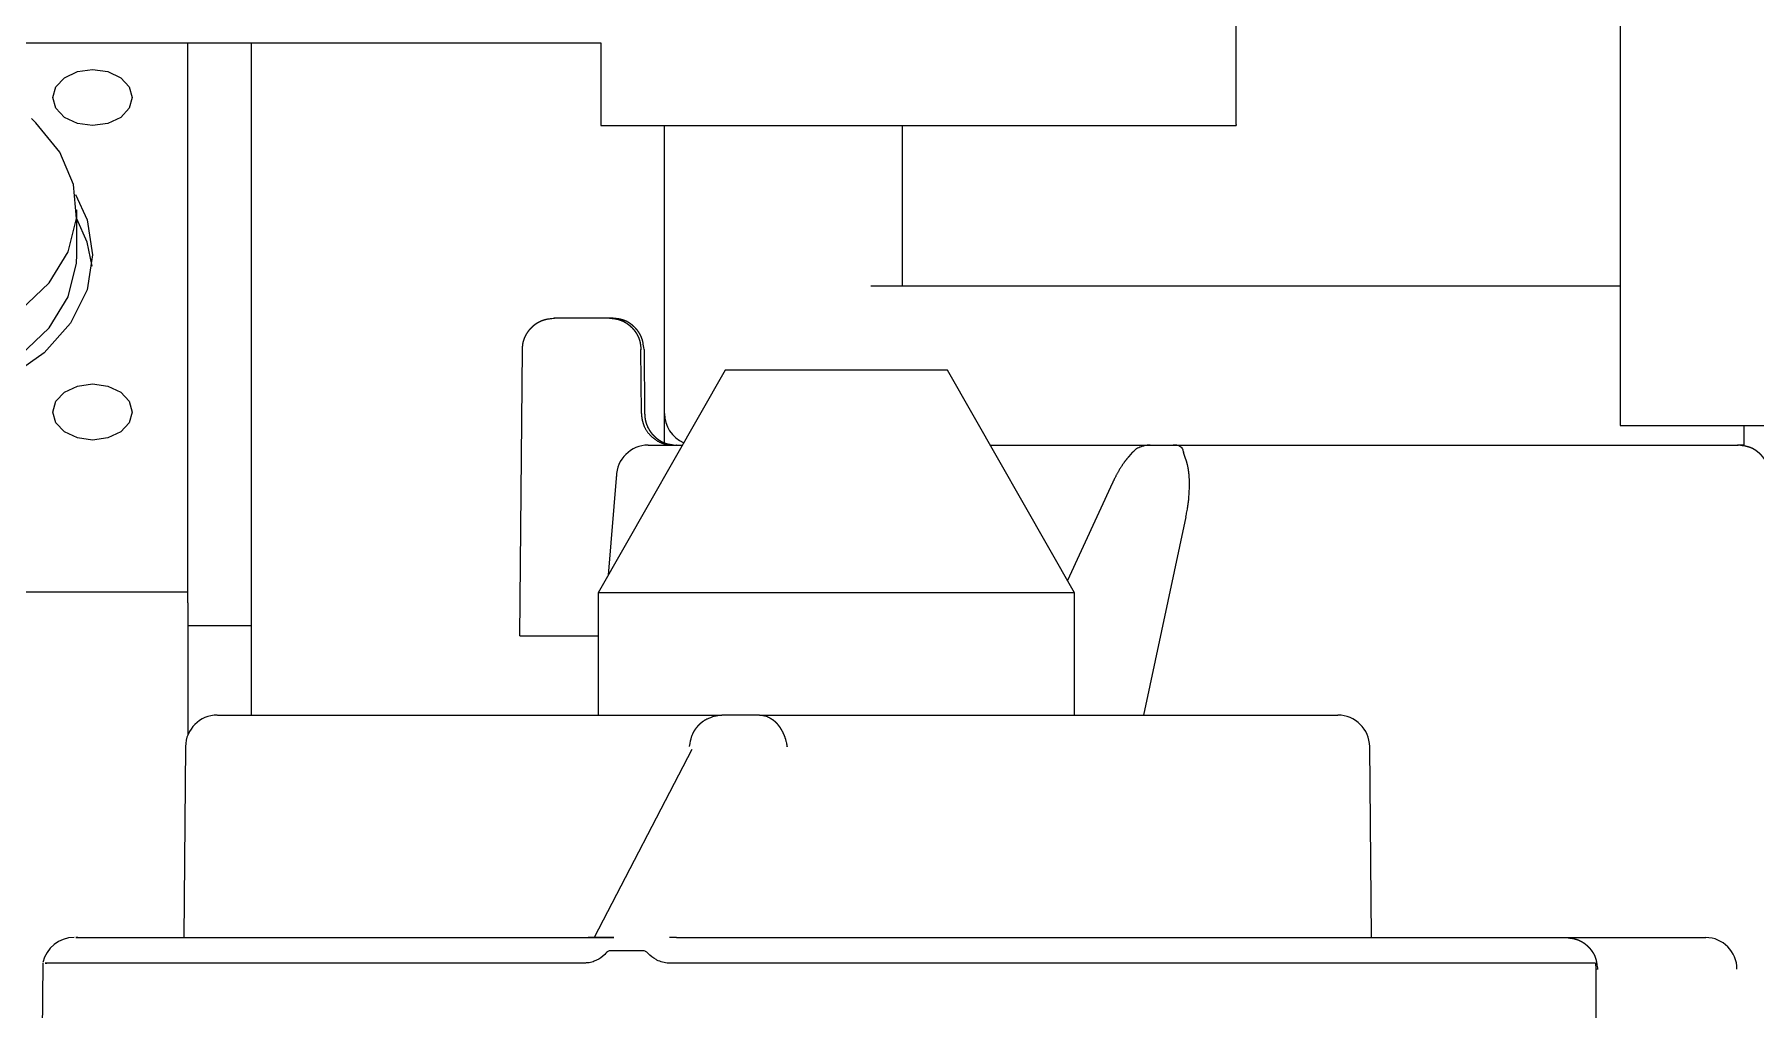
# Model space of a CAD drawing. Header units: millimetres. Extents: x -5 to 111, y -3 to 86.
# Drawn here: x 20.5028 to 20.557, y 19.0237 to 19.0544 of the extents above; entities that cross this region are included whole.
import ezdxf

# ---------------------------------------------------------------- set-up
doc = ezdxf.new("R2010")
doc.units = ezdxf.units.MM
doc.layers.add('A1I6----E-', color=3, linetype='Continuous', lineweight=25)

# ---------------------------------------------------------------- blocks, each defined once
blk = doc.blocks.new('Gruppe-454')
at = {"layer": 'A1I6----E-', "linetype": 'Continuous', "lineweight": 9}
for p, q in [((-30.25983939012356, -23.49200599783972), (-30.25983939012356, -23.48803866679432)), ((-30.24774458999194, -23.48861162756706), (-30.24774458999194, -23.50148130001132)), ((-30.31983939012356, -23.48943525416622), (-30.27983939012356, -23.48943525416622)), ((-30.29283939012356, -23.50671778071548), (-30.29283939012356, -23.48943525416622)), ((-30.29083939012356, -23.50777844088726), (-30.29083939012356, -23.48943525416622)), ((-30.27983939012356, -23.48943525416622), (-30.27983939012356, -23.49200599783972)), ((-30.27983939012356, -23.49200599783972), (-30.27983939012356, -23.49203670952106)), ((-30.27983939012356, -23.49203670952106), (-30.25983939012356, -23.49203670952106)), ((-30.27783939012356, -23.50110285796175), (-30.27783939012356, -23.49203670952106)), ((-30.27033939012356, -23.49710285796175), (-30.27033939012356, -23.49203670952106)), ((-30.25983939012356, -23.49200599783972), (-30.25983939012356, -23.49203670952106)), ((-30.29633939012356, -23.49611117899768), (-30.29633939012356, -23.49469696543586)), ((-30.25683939012356, -23.49710285796176), (-30.27133939012356, -23.49710285796176)), ((-30.24774458999194, -23.49710285796176), (-30.25683939012356, -23.49710285796176)), ((-30.27956871090497, -23.49810285796175), (-30.28130848498164, -23.49810285796645)), ((-30.27947851839529, -23.49810285796175), (-30.27956871090497, -23.49810285796175)), ((-30.28238812764161, -23.50810285796176), (-30.28230951100081, -23.49909414533531)), ((-30.27855849544291, -23.50111158449726), (-30.27857597427543, -23.49909413142626)), ((-30.27847857177676, -23.49909413142626), (-30.27846086872695, -23.50111156918859)), ((-30.27592478260321, -23.49974755527246), (-30.279924782598, -23.50674755527306)), ((-30.27505805435789, -23.49974755527276), (-30.27592478260321, -23.49974755527246)), ((-30.26892478259836, -23.49974755527246), (-30.27505805435789, -23.49974755527276)), ((-30.26492478260358, -23.50674755527306), (-30.26892478259836, -23.49974755527246)), ((-30.27783939012356, -23.50201601886921), (-30.27783939012356, -23.50110285796175)), ((-30.24774458999194, -23.50148130001132), (-30.2317445899924, -23.50148130001132)), ((-30.24383939012356, -23.50210285796176), (-30.24383939012356, -23.50148130001132)), ((-30.27835168571664, -23.50210285796176), (-30.27727066985237, -23.50210285796176)), ((-30.2675788953492, -23.50210285796176), (-30.26254313446161, -23.50210285796176)), ((-30.26310554408553, -23.50233602663767), (-30.26321315861577, -23.50246015801329)), ((-30.26254313385351, -23.50210285796176), (-30.26182281716862, -23.50210285796175)), ((-30.26182281716862, -23.50210285796175), (-30.26177131311507, -23.50210285796175)), ((-30.26177131311507, -23.50210285796175), (-30.24403305899938, -23.50210285796176)), ((-30.26145453791299, -23.50246015801329), (-30.26149649847617, -23.50233602781096)), ((-30.24383939012356, -23.50210285796176), (-30.24403305899938, -23.50210285796176)), ((-30.27934830458762, -23.50302069455124), (-30.27961016378433, -23.50619697234837)), ((-30.26372705316921, -23.50328457786335), (-30.2651426177584, -23.50636634375158)), ((-30.26142061295927, -23.50436472104202), (-30.26275050574692, -23.51060285796175)), ((-30.31283939012356, -23.50671778071548), (-30.29283939012356, -23.50671778071548)), ((-30.29283939012356, -23.50707133410607), (-30.29283939012356, -23.50671778071548)), ((-30.27992478260078, -23.50674755527306), (-30.27992478260078, -23.51060285796176)), ((-30.26492478260078, -23.50674755527306), (-30.27992478260078, -23.50674755527306)), ((-30.26492478260078, -23.51060285796176), (-30.26492478260078, -23.50674755527306)), ((-30.29283939012356, -23.50707133410607), (-30.29283939012356, -23.50777844088726)), ((-30.29283939012356, -23.50777844088726), (-30.29283939012356, -23.51122096100861)), ((-30.29283939012356, -23.50777844088726), (-30.29083939012356, -23.50777844088726)), ((-30.29083939012356, -23.51060285796176), (-30.29083939012356, -23.50777844088726)), ((-30.28238812764179, -23.50810285796177), (-30.28176467754827, -23.50810285796177)), ((-30.28176467754823, -23.50810285796176), (-30.27992478260078, -23.50810285796176)), ((-30.29190763031683, -23.51060285796176), (-30.2819410129823, -23.51060285796176)), ((-30.2819410129823, -23.51060285796176), (-30.27927563074228, -23.51060285796176)), ((-30.27927563074228, -23.51060285796176), (-30.27711204815418, -23.51060285796176)), ((-30.27711204815418, -23.51060285796176), (-30.27603010675878, -23.51060285796176)), ((-30.27484478358061, -23.51060285818399), (-30.2760301067885, -23.51060285818436)), ((-30.27484478355095, -23.51060285796176), (-30.27314942075768, -23.51060285796176)), ((-30.27314942075768, -23.51060285796176), (-30.27054931199996, -23.51060285796176)), ((-30.27054931199996, -23.51060285796176), (-30.26827528942288, -23.51060285796176)), ((-30.26827528942288, -23.51060285796176), (-30.25663440501684, -23.51060285796176)), ((-30.29291514713582, -23.51159413142483), (-30.29296760088398, -23.51760473562654)), ((-30.27697329774736, -23.51168239794852), (-30.2800510111411, -23.51760378175786)), ((-30.25558019303176, -23.51760473562654), (-30.25563264677965, -23.51159413145501)), ((-30.27745938545615, -23.51760285796176), (-30.27767871126689, -23.51760285069959)), ((-30.27745938545615, -23.51760285796175), (-30.24944481818925, -23.51760285796175)), ((-30.24944481818925, -23.51760285796175), (-30.2450534800913, -23.51760285796175)), ((-30.27851622911181, -23.51802127593547), (-30.27952649195493, -23.51802127594523)), ((-30.29740562025491, -23.51840707061317), (-30.29742479956801, -23.52060480221351)), ((-30.24852716433991, -23.5184080752695), (-30.27766480759259, -23.51840807526949)), ((-30.24852716433992, -23.5184080752695), (-30.24850884130566, -23.51860285796176)), ((-30.24850884130566, -23.51860285796176), (-30.24850884130566, -23.52060285796176))]:
    blk.add_line(p, q, dxfattribs=at)
for points in [[(-30.29458939012356, -23.49116143152938), (-30.29468454070792, -23.49149967909197), (-30.29495550664708, -23.49178643152938), (-30.29536103583311, -23.49197803338242), (-30.29583939012356, -23.49204531500586), (-30.29631774441402, -23.49197803338242), (-30.29672327360005, -23.49178643152938), (-30.2969942395392, -23.49149967909197), (-30.29708939012356, -23.49116143152938), (-30.2969942395392, -23.49082318396678), (-30.29672327360005, -23.49053643152938), (-30.29631774441402, -23.49034482967633), (-30.29583939012356, -23.49027754805289), (-30.29536103583311, -23.49034482967633), (-30.29495550664708, -23.49053643152938), (-30.29468454070792, -23.49082318396678), (-30.29458939012356, -23.49116143152938)], [(-30.30791345100088, -23.49182434414201), (-30.30805319087538, -23.49195230865379), (-30.30880779481704, -23.49287650596127), (-30.30924064051681, -23.49389884471023), (-30.30932839315098, -23.49496421035409), (-30.30906632195232, -23.49601516875525), (-30.30846855524699, -23.49699506247424), (-30.30756731879281, -23.49785106518706), (-30.30641119848028, -23.49853702956588), (-30.30506252105472, -23.4990159750935), (-30.30359399406522, -23.49926208169253), (-30.3020847861819, -23.49926208169253), (-30.3006162591924, -23.4990159750935), (-30.29926758176684, -23.49853702956588), (-30.29811146145432, -23.49785106518706), (-30.29721022500013, -23.49699506247424), (-30.2966124582948, -23.49601516875525), (-30.29635038709615, -23.4949642103541), (-30.29643813973031, -23.49389884471023), (-30.29687098543007, -23.49287650596127), (-30.29762558937173, -23.49195230865379), (-30.29776532924625, -23.49182434414201)], [(-30.29583939012356, -23.49611117899768), (-30.29601489473829, -23.49721260142718), (-30.29653260804825, -23.49825879393692), (-30.29736656974629, -23.49919729606594), (-30.29847496151055, -23.49998104739867), (-30.29980220394974, -23.5005707473706), (-30.30128174358586, -23.50093682596279), (-30.30283939012356, -23.50106092646599), (-30.30439703666125, -23.50093682596279), (-30.30587657629738, -23.5005707473706), (-30.30720381873657, -23.49998104739867), (-30.30831221050084, -23.49919729606594), (-30.30914617219888, -23.49825879393692), (-30.30966388550884, -23.49721260142718), (-30.30983939012356, -23.49611117899768), (-30.30966388550884, -23.49500975656819), (-30.3093029283336, -23.49421082721348)], [(-30.29637585195186, -23.49421082714828), (-30.29601489473829, -23.49500975656819), (-30.29583939012356, -23.49611117899768)], [(-30.29585727010167, -23.49646473238826), (-30.29601489473829, -23.49571686334937), (-30.29633939012356, -23.49498116847178)], [(-30.30933939012356, -23.49611117899768), (-30.30932839315232, -23.49637842391597), (-30.30906632195361, -23.49742938231734), (-30.30846855524816, -23.49840927603654), (-30.30756731879378, -23.49926527874953), (-30.30641119848102, -23.4999512431285), (-30.30506252105518, -23.50043018865621), (-30.30359399406537, -23.50067629525529), (-30.30208478618175, -23.50067629525529), (-30.30061625919194, -23.50043018865621), (-30.2992675817661, -23.4999512431285), (-30.29811146145333, -23.49926527874953), (-30.29721022499896, -23.49840927603654), (-30.29661245829351, -23.49742938231734), (-30.29635038709479, -23.49637842391597), (-30.29633939012356, -23.49611117899768)], [(-30.29458939012356, -23.50106092646599), (-30.29468454070793, -23.50139917402858), (-30.29495550664708, -23.50168592646599), (-30.29536103583311, -23.50187752831904), (-30.29583939012356, -23.50194480994247), (-30.29631774441402, -23.50187752831904), (-30.29672327360005, -23.50168592646599), (-30.2969942395392, -23.50139917402858), (-30.29708939012356, -23.50106092646599), (-30.2969942395392, -23.5007226789034), (-30.29672327360005, -23.50043592646599), (-30.29631774441402, -23.50024432461294), (-30.29583939012356, -23.5001770429895), (-30.29536103583311, -23.50024432461294), (-30.29495550664708, -23.50043592646599), (-30.29468454070793, -23.5007226789034), (-30.29458939012356, -23.50106092646599)]]:
    blk.add_lwpolyline(points, dxfattribs=at)
at = {"layer": 'A1I6----E-', "linetype": 'Continuous', "lineweight": 9, "flags": 128}
for points in [[(-30.26310554408556, -23.50233602663772, -0.02249409036886377), (-30.26301779671819, -23.50224938165223), (-30.26300365286222, -23.5022366193428, -0.1093937833041488), (-30.26286773283685, -23.50215948548715), (-30.26284642749707, -23.50215293570283, -0.01769892660750011), (-30.26273497590417, -23.50212294559104), (-30.26273118992244, -23.50212205087892)], [(-30.26163476618575, -23.50212205033335, -0.02833846129736317), (-30.26158347466468, -23.50215216988105), (-30.26157965980879, -23.50215471108348, -0.1377727153120004), (-30.26153655244055, -23.50220493027958), (-30.26152888123658, -23.50222141618571, -0.07135105272862344), (-30.26149882416625, -23.50232102621081), (-30.261496884748, -23.50233380677678), (-30.26149649847618, -23.50233602781102)], [(-30.27627108853244, -23.5106312648921), (-30.2762692566576, -23.51063084873759, -0.05311314167851032), (-30.27603193305423, -23.51060289282258), (-30.2760301067885, -23.51060285818436)], [(-30.27484478358062, -23.51060285818399), (-30.27484297844951, -23.51060286551935, -0.06482598801841334), (-30.27463413010563, -23.51063092091369), (-30.27463285312673, -23.51063126489207)], [(-30.27967915685146, -23.51809192810391), (-30.2797162112698, -23.51813364481134, -0.1100286379975102), (-30.27997430536876, -23.51831998967777), (-30.28004462376926, -23.51835023222579, -0.07264243032398193), (-30.28021004685679, -23.51839443953672), (-30.28023483468933, -23.51839733054202, -0.01531490511919814), (-30.28035746075283, -23.51840783798236), (-30.28036156466218, -23.51840807740945)], [(-30.2795264919549, -23.51802127594523, 0.03065027472006932), (-30.27956177096526, -23.51802455475157), (-30.27957165032084, -23.51802608785395, 0.1042171318854386), (-30.27962243847262, -23.51804529975153), (-30.27963130139053, -23.51805097214775, 0.06883360051952381), (-30.27967877215536, -23.51809150907776), (-30.27967915547627, -23.51809192647111)], [(-30.27836201383964, -23.518091780542, 0.01407282282511649), (-30.2783815379189, -23.51807197312282), (-30.27838953923928, -23.51806430007206, 0.1041357292109398), (-30.27843106844982, -23.51803844035127), (-30.27844258151253, -23.51803424543577, 0.08623203374302156), (-30.27851483211983, -23.51802129404179), (-30.27851564993804, -23.51802128967932), (-30.27851622911177, -23.51802127593547)], [(-30.27766480759259, -23.51840807526949), (-30.27770102520274, -23.51840733266359, -0.1170457081616991), (-30.27807262408195, -23.51831104846318), (-30.27809919732654, -23.51829699169899, -0.08742292669683735), (-30.27835917592979, -23.51809481838793), (-30.27836201383964, -23.518091780542)]]:
    blk.add_lwpolyline(points, format="xyb", dxfattribs=at)
at = {"layer": 'A1I6----E-', "linetype": 'Continuous', "lineweight": 9}
for centre, radius, start, end in [((-30.27683939012356, -23.50110285796175), 0.001, 180, 247.2443776241591), ((-30.27834982396244, -23.50310094276333), 0.000998086537961373, 90.10687522216124, 179.6089885258242), ((-30.26254308103669, -23.50303427426702), 0.0009314163067597592, 90.00324900976983, 101.6515031410227), ((-30.26182287008818, -23.5030342603248), 0.0009314023645446525, 78.3486318301548, 89.99674462169634), ((-30.29191518521274, -23.51160285796175), 0.001000000000014552, 90, 179.499999918017), ((-30.25663260870299, -23.51160285796175), 0.001000000000012516, 0.4999983522759425, 89.99999999999999), ((-30.29642478260078, -23.51860285796176), 0.001, 90, 167.6419151235819), ((-30.24506076999409, -23.51859544125718), 0.000992610059394996, 0.07560785995064312, 89.57924954670094)]:
    blk.add_arc(centre, radius, start, end, dxfattribs=at)
for points, weights, knots in [([(-30.28230951100072, -23.49909414533531), (-30.28230004255947, -23.49897811704437), (-30.28229691549521, -23.49895204659364), (-30.28229318756616, -23.49892607925764), (-30.28228843475032, -23.49889999165566), (-30.28228784179039, -23.49889673697395), (-30.28228724883046, -23.49889348229226), (-30.28228368193448, -23.49887390405368), (-30.28227871822276, -23.49885463252705), (-30.28227375451103, -23.49883536100042), (-30.28226651005305, -23.49881039753949), (-30.28225852632408, -23.49878563706332), (-30.28225200123737, -23.49876722637494), (-30.28224547615066, -23.49874881568656), (-30.28223796284588, -23.49873078569891), (-30.28223670087328, -23.49872775729114), (-30.28223543890066, -23.49872472888337), (-30.28222561258923, -23.49870114827815), (-30.28221461605454, -23.49867809014372), (-30.28221460591418, -23.49867806888086), (-30.28221459577382, -23.498678047618), (-30.28220361951985, -23.49865503200929), (-30.28219151736248, -23.49863258798598), (-30.28217941628132, -23.49861014574249), (-30.28216622330728, -23.49858832749566), (-30.28215303046611, -23.49856650962897), (-30.28213878095574, -23.49854536673845), (-30.28212452771159, -23.49852421871721), (-30.28210925342168, -23.49850379593977), (-30.28209397130689, -23.49848336334759), (-30.28207770421063, -23.49846370589517), (-30.28206142432488, -23.49844403387518), (-30.28204419624246, -23.49842518669431), (-30.28204414864782, -23.49842513462672), (-30.28204410105318, -23.49842508255913), (-30.28202696040498, -23.49840633102956), (-30.28200891457353, -23.49838844892542), (-30.28200660703661, -23.49838616232446), (-30.2820042994997, -23.49838387572351), (-30.28199086874208, -23.49837056682127), (-30.28197680089021, -23.49835793322823), (-30.28196273303833, -23.4983452996352), (-30.28194840541538, -23.49833305703253), (-30.28193407779242, -23.49832081442985), (-30.28191915484982, -23.49830930496054), (-30.28191418090545, -23.498305468756), (-30.28190920696108, -23.49830163255146), (-30.28189432777137, -23.49829015682701), (-30.2818788775633, -23.49827946226726), (-30.28186342735523, -23.49826876770751), (-30.28184775406613, -23.49825851623533), (-30.28184773708536, -23.49825850512867), (-30.28184772010459, -23.49825849402201), (-30.28183208077703, -23.49824826476315), (-30.28181591145264, -23.4982388957049), (-30.28179974212825, -23.49822952664665), (-30.28178339559384, -23.49822065038477), (-30.28178337371459, -23.49822063850421), (-30.28178335183533, -23.49822062662365), (-30.28176704905944, -23.49821177412289), (-30.28175026536519, -23.49820387128297), (-30.28173348167094, -23.49819596844306), (-30.28171089342195, -23.4981861406051), (-30.28169668264717, -23.49818046267547), (-30.2816966230714, -23.49818043887191), (-30.28169656349563, -23.49818041506835), (-30.2816824718724, -23.49817478474584), (-30.2816681339522, -23.49816981499524), (-30.281653796032, -23.49816484524463), (-30.28163082807666, -23.49815762698239), (-30.28160769000139, -23.49815104013921), (-30.28158439440463, -23.49814503804944), (-30.28156095388361, -23.49813957397989), (-30.28153738102247, -23.4981346012197), (-30.2815136883969, -23.49813007307107), (-30.2813092414809, -23.49810294012863), (-30.28130886323127, -23.49810289904754), (-30.28130848498164, -23.49810285796645)], [1, 1, 1, 1, 1, 1, 1, 0.9993542704761432, 1, 1, 1, 1, 1, 0.9996324949870786, 1, 1, 1, 0.9996853636884102, 1, 1, 1, 0.999693436327437, 1, 0.9996958418516259, 1, 0.9996976518991214, 1, 0.9996985000535816, 1, 0.9996983130908665, 1, 0.9996971587693355, 1, 1, 1, 0.9996948704838114, 1, 1, 1, 0.999698590111283, 1, 1, 1, 0.9996860482728115, 1, 1, 1, 0.999668478549644, 1, 1, 1, 1, 1, 0.9996345391606861, 1, 1, 1, 1, 1, 0.9995883406774885, 1, 1, 1, 1, 1, 1, 0.9997301672770288, 1, 1, 1, 1, 1, 1, 1, 1, 1, 1, 1], [0, 0, 0, 1, 2, 3, 3, 4, 4, 5, 5, 6, 7, 8, 8, 9, 9, 10, 10, 11, 11, 12, 12, 13, 13, 14, 14, 15, 15, 16, 16, 17, 17, 18, 18, 19, 19, 20, 20, 21, 21, 22, 22, 23, 23, 24, 24, 25, 25, 26, 26, 27, 27, 28, 28, 29, 29, 30, 30, 31, 31, 32, 32, 33, 34, 34, 35, 35, 36, 36, 37, 38, 39, 40, 41, 42, 43, 43, 44, 44, 44]), ([(-30.27956871090497, -23.49810285796175), (-30.27950595700502, -23.49810860767703), (-30.27944639153178, -23.49811505380791), (-30.27941668775291, -23.49811922259936), (-30.27938698397405, -23.49812339139081), (-30.27935750806038, -23.4981289469119), (-30.27935009004329, -23.49813034503481), (-30.27934267202621, -23.49813174315772), (-30.27932781201294, -23.49813454392305), (-30.27931311105385, -23.498138085968), (-30.27929841009475, -23.49814162801294), (-30.27928265887218, -23.49814580395481), (-30.2792669076496, -23.49814997989668), (-30.27925141133918, -23.49815502012153), (-30.27924853549516, -23.49815595549905), (-30.27924565965115, -23.49815689087657), (-30.27922548496657, -23.49816345275767), (-30.27920567376405, -23.49817104172569), (-30.27918586256152, -23.49817863069372), (-30.27916645766387, -23.49818720543152), (-30.27916632845934, -23.49818726252509), (-30.27916619925482, -23.49818731961867), (-30.27914653594812, -23.49819600854361), (-30.27912732398215, -23.49820565444485), (-30.27912718505145, -23.49820572419886), (-30.27912704612074, -23.49820579395288), (-30.27910755629336, -23.49821557936216), (-30.27908856016483, -23.49822629172451), (-30.27908841286, -23.49822637479316), (-30.27908826555517, -23.4982264578618), (-30.27906897481699, -23.49823733636145), (-30.27905021731428, -23.49824911050373), (-30.27905006292277, -23.49824920741576), (-30.27904990853126, -23.49824930432778), (-30.27903084224553, -23.49826127229412), (-30.2790123469081, -23.49827410498529), (-30.27901218684037, -23.49827421604569), (-30.27901202677265, -23.4982743271061), (-30.27899321129977, -23.49828738191808), (-30.27897499867509, -23.49830126537721), (-30.27897486009067, -23.49830137101992), (-30.27897472150626, -23.49830147666263), (-30.27895623171275, -23.49831557140719), (-30.27893838280719, -23.49833046942244), (-30.27893825210855, -23.49833057851319), (-30.2789381214099, -23.49833068760394), (-30.27892001110704, -23.49834580380068), (-30.27890261607487, -23.49836173789398), (-30.27890245380215, -23.49836188653807), (-30.27890229152942, -23.49836203518216), (-30.2788845719518, -23.49837826656363), (-30.27886764881139, -23.49839532670707), (-30.27886746611106, -23.49839551088647), (-30.27886728341072, -23.49839569506587), (-30.27884999486965, -23.4984131235681), (-30.27883358630551, -23.49843138295926), (-30.2788314117729, -23.49843380277133), (-30.27882923724029, -23.49843622258339), (-30.27881640959172, -23.4984504971446), (-30.27880431746329, -23.49846539989923), (-30.27879222533487, -23.49848030265386), (-30.27877630551695, -23.49850097941959), (-30.278766520315, -23.49851438767998), (-30.27875673511305, -23.49852779594036), (-30.2787474755819, -23.49854157246775), (-30.27874728783985, -23.49854185179437), (-30.27874710009779, -23.498542131121), (-30.27873746508254, -23.49855646630162), (-30.27872680506466, -23.4985733111358), (-30.27871614504679, -23.49859015596998), (-30.2787062845024, -23.4986074809255), (-30.27870496976852, -23.49860979091014), (-30.27870365503463, -23.49861210089479), (-30.27869572478983, -23.49862603431805), (-30.27868821778461, -23.49864020026097), (-30.27868071077939, -23.49865436620389), (-30.27867366667871, -23.4986687679299), (-30.27867361012855, -23.4986688835472), (-30.27867355357839, -23.49866899916451), (-30.27866639637738, -23.49868363212513), (-30.27865974998346, -23.49869850406214), (-30.27865970028579, -23.49869861526538), (-30.27865965058812, -23.49869872646863), (-30.27865290479887, -23.49871382081214), (-30.2786467198776, -23.49872915351012), (-30.27864667602502, -23.49872926222263), (-30.27864663217244, -23.49872937093514), (-30.27864035954601, -23.49874492105814), (-30.27863469962446, -23.49876070451327), (-30.27863466074755, -23.49876081292678), (-30.27863462187064, -23.49876092134029), (-30.27862888419527, -23.49877692162244), (-30.27862381143914, -23.49879314497267), (-30.2786234186642, -23.49879440111928), (-30.27862302588926, -23.49879565726588), (-30.27861794790379, -23.49881189734026), (-30.2786136766007, -23.49882836797844), (-30.2786094052976, -23.49884483861662), (-30.27860590235752, -23.49886148960347), (-30.27860454942395, -23.49886792068092), (-30.27860319649038, -23.49887435175837), (-30.27859990559369, -23.4988899948114), (-30.27859725435038, -23.49890575888505), (-30.27859460310707, -23.4989215229587), (-30.27859007818469, -23.49895351185574), (-30.27858618388334, -23.49898587464565), (-30.27857601877807, -23.49909361573602), (-30.27857599652676, -23.49909387358114), (-30.27857597427544, -23.49909413142626)], [1, 1, 1, 1, 0.9997255713893034, 1, 1, 1, 0.999685737955611, 1, 1, 1, 0.9996177025895843, 1, 1, 1, 0.999670271798532, 1, 0.9996842186715104, 1, 1, 1, 0.9996971496096494, 1, 1, 1, 0.9997100707430033, 1, 1, 1, 0.9997230573036103, 1, 1, 1, 0.9997351105967579, 1, 1, 1, 0.9997496870018727, 1, 1, 1, 0.9997557717034887, 1, 1, 1, 0.9997347797214847, 1, 1, 1, 0.9997139648960798, 1, 1, 1, 0.9996961405264125, 1, 1, 1, 0.9996824138512528, 1, 1, 1, 1, 0.9998130936468254, 1, 1, 1, 1, 1, 0.9997264005205916, 1, 1, 1, 0.9998865836629548, 1, 0.9998687444239384, 1, 1, 1, 0.9998501702730063, 1, 1, 1, 0.9998301517057021, 1, 1, 1, 0.9998088703032532, 1, 1, 1, 0.999787176216103, 1, 1, 1, 0.9996960535370633, 1, 0.9997310296646831, 1, 1, 1, 0.9997926672525749, 1, 1, 1, 1, 1, 1, 1], [0, 0, 0, 1, 2, 2, 3, 3, 4, 4, 5, 5, 6, 6, 7, 7, 8, 8, 9, 9, 10, 10, 11, 11, 12, 12, 13, 13, 14, 14, 15, 15, 16, 16, 17, 17, 18, 18, 19, 19, 20, 20, 21, 21, 22, 22, 23, 23, 24, 24, 25, 25, 26, 26, 27, 27, 28, 28, 29, 29, 30, 30, 31, 32, 32, 33, 33, 34, 34, 35, 35, 36, 36, 37, 37, 38, 38, 39, 39, 40, 40, 41, 41, 42, 42, 43, 43, 44, 44, 45, 45, 46, 46, 47, 47, 48, 48, 49, 49, 50, 50, 51, 51, 52, 52, 53, 54, 55, 55, 56, 56, 56]), ([(-30.27847857177676, -23.49909413142626), (-30.27850912701882, -23.49888554975709), (-30.27851414791123, -23.49886101613141), (-30.27851962983165, -23.49883664021642), (-30.27852562218038, -23.4988124388995), (-30.27853217437517, -23.49878842907708), (-30.27853933585159, -23.49876462765869), (-30.27854715606584, -23.4987410515721), (-30.27855315751985, -23.49872463558377), (-30.27855915897387, -23.49870821959544), (-30.27856610361952, -23.49869217983173), (-30.2785661075456, -23.49869217076382), (-30.27856611147168, -23.49869216169592), (-30.27857306396949, -23.49867610379641), (-30.27858368281873, -23.49865353334049), (-30.27859500471066, -23.49863125142619), (-30.27860402014628, -23.49861474403413), (-30.27861303558191, -23.49859823664207), (-30.27862297646696, -23.49858226946084), (-30.27862465539677, -23.49857957274155), (-30.27862633432657, -23.49857687602226), (-30.27863963307123, -23.49855551540245), (-30.27865406787467, -23.49853490547432), (-30.2786540982938, -23.49853486204207), (-30.27865412871292, -23.49853481860982), (-30.2786686243546, -23.49851412181719), (-30.2786841673419, -23.49849419955831), (-30.27868419590596, -23.49849416294625), (-30.27868422447003, -23.4984941263342), (-30.27869982458545, -23.49847413085122), (-30.27871639066942, -23.49845492804405), (-30.2787164137798, -23.49845490125533), (-30.27871643689019, -23.4984548744666), (-30.27873304919493, -23.49843561808198), (-30.27875055247278, -23.49841716781689), (-30.27875056683103, -23.49841715268181), (-30.27875058118928, -23.49841713754673), (-30.27876811536466, -23.49839865471244), (-30.27878647318425, -23.4983809896925), (-30.27878877338568, -23.49837877627252), (-30.2787910735871, -23.49837656285253), (-30.27880483318487, -23.49836332237354), (-30.27881919570254, -23.49835073845914), (-30.2788335582202, -23.49833815454475), (-30.27884818768774, -23.49832594359261), (-30.27884819914311, -23.49832593403102), (-30.27884821059848, -23.49832592446943), (-30.27886281715528, -23.49831373264047), (-30.27887801126283, -23.49830228138333), (-30.27889320537039, -23.49829083012619), (-30.2789086326338, -23.49827981051395), (-30.27890864913694, -23.49827979872585), (-30.27890866564008, -23.49827978693774), (-30.27892405989721, -23.49826879090171), (-30.27894001813515, -23.4982586306555), (-30.27895597637308, -23.49824847040928), (-30.27897213928163, -23.49823879460354), (-30.27897215781643, -23.49823878350782), (-30.27897217635123, -23.4982387724121), (-30.27898830219017, -23.4982291187978), (-30.27900495607764, -23.49822040771387), (-30.2790216099651, -23.49821169662995), (-30.27904407881666, -23.49820078743997), (-30.27906682704013, -23.4981905909969), (-30.27908300704111, -23.49818394391924), (-30.27908301617723, -23.49818394016594), (-30.27908302531335, -23.49818393641263), (-30.27909918704209, -23.49817729684159), (-30.27911570531406, -23.49817160192542), (-30.27913222358604, -23.49816590700924), (-30.27915593696733, -23.49815850458554), (-30.27917986476124, -23.49815174732604), (-30.27920399048191, -23.49814558563941), (-30.27922829765882, -23.49813996995211), (-30.27925276983241, -23.49813485070847), (-30.27927739055043, -23.49813017836984), (-30.2794777301044, -23.4981029477658), (-30.27947812424985, -23.49810290286378), (-30.27947851839529, -23.49810285796175)], [1, 1, 1, 1, 1, 1, 1, 1, 1, 0.9995780008647345, 1, 1, 1, 1, 1, 1, 1, 0.9995941887742649, 1, 1, 1, 0.9996338628816707, 1, 1, 1, 0.9996677431095552, 1, 1, 1, 0.9996964963106719, 1, 1, 1, 0.9997209503459038, 1, 1, 1, 0.999740513244844, 1, 1, 1, 0.9997275721688758, 1, 1, 1, 1, 1, 0.9996913605947895, 1, 1, 1, 1, 1, 0.999644869034097, 1, 1, 1, 1, 1, 0.999586875572451, 1, 1, 1, 1, 1, 1, 1, 0.9995824772293556, 1, 1, 1, 1, 1, 1, 1, 1, 1, 1, 1], [0, 0, 0, 1, 2, 3, 4, 5, 6, 7, 7, 8, 8, 9, 9, 10, 11, 12, 12, 13, 13, 14, 14, 15, 15, 16, 16, 17, 17, 18, 18, 19, 19, 20, 20, 21, 21, 22, 22, 23, 23, 24, 24, 25, 25, 26, 26, 27, 27, 28, 28, 29, 29, 30, 30, 31, 31, 32, 32, 33, 33, 34, 34, 35, 36, 37, 37, 38, 38, 39, 39, 40, 41, 42, 43, 44, 45, 46, 46, 47, 47, 47]), ([(-30.27846086872685, -23.50111156918856), (-30.27845324965895, -23.5012012747395), (-30.27844804919696, -23.50124757686966), (-30.27844467871105, -23.50127057482208), (-30.27844130822514, -23.50129357277449), (-30.27843666602991, -23.50131634811234), (-30.27843413212866, -23.50132877982927), (-30.27843159822741, -23.50134121154619), (-30.27842822849727, -23.50135774397071), (-30.27842378906818, -23.50137402179646), (-30.27842350110318, -23.50137507766286), (-30.27842321313819, -23.50137613352927), (-30.27841934963909, -23.50139029962221), (-30.27841498564691, -23.50140431962174), (-30.27841062165474, -23.50141833962127), (-30.27840578267888, -23.50143220285059), (-30.2784057792957, -23.50143221254311), (-30.27840577591252, -23.50143222223563), (-30.27840093017029, -23.50144610484999), (-30.27839563349832, -23.50145982175435), (-30.27839563019257, -23.50145983031533), (-30.27839562688682, -23.5014598388763), (-30.27839032103312, -23.50147357955877), (-30.27838458695851, -23.50148714712402), (-30.27837885031369, -23.50150072134543), (-30.27836655881316, -23.50152752783968), (-30.27835698137094, -23.5015469148879), (-30.278356885251, -23.5015471094578), (-30.27835678913106, -23.5015473040277), (-30.27834740392873, -23.5015663019361), (-30.27833701765644, -23.50158477158403), (-30.27832663138415, -23.50160324123196), (-30.27831239410976, -23.50162706732646), (-30.2783002116321, -23.50164627598719), (-30.27828802915445, -23.50166548464792), (-30.27827467734367, -23.50168389971126), (-30.27827186147521, -23.50168778340889), (-30.27826904560677, -23.50169166710653), (-30.27825322086775, -23.50171349287805), (-30.27823619198296, -23.50173439272854), (-30.27823592671184, -23.50173471830046), (-30.27823566144072, -23.50173504387238), (-30.27821916309818, -23.50175529257903), (-30.27820159762136, -23.50177462285196), (-30.27820156623112, -23.50177465739598), (-30.27820153484086, -23.50177469194), (-30.27818403214455, -23.50179395312491), (-30.27816554943468, -23.50181227598107), (-30.27814706672481, -23.50183059883722), (-30.27812767486236, -23.5018479566393), (-30.27812709891987, -23.50184847216976), (-30.27812652297737, -23.50184898770022), (-30.27810819169826, -23.50186539616617), (-30.27808907155861, -23.50188087821413), (-30.27808858376798, -23.50188127319022), (-30.27808809597734, -23.50188166816631), (-30.27806995141897, -23.50189636026209), (-30.27805118500834, -23.50191024926885), (-30.2780324185977, -23.50192413827561), (-30.27801303746, -23.50193715573226), (-30.27801047349019, -23.50193887783786), (-30.27800790952038, -23.50194059994346), (-30.2779932060932, -23.50195047558796), (-30.27797805251974, -23.50195964555721), (-30.27796289894627, -23.50196881552646), (-30.27794754489585, -23.50197760681209), (-30.27794753692376, -23.50197761137668), (-30.27794752895167, -23.50197761594127), (-30.27793219084543, -23.50198639809772), (-30.27791643258181, -23.5019944019032), (-30.27790067431819, -23.50200240570869), (-30.27787943383844, -23.50201251160819), (-30.27785796440849, -23.50202204009612), (-30.27784171122038, -23.50202873692511), (-30.27782545803226, -23.5020354337541), (-30.27780885599029, -23.50204121180262), (-30.27780295399766, -23.50204326588728), (-30.27779705200504, -23.50204531997194), (-30.27778132941167, -23.50205079194385), (-30.27776531316691, -23.5020553331246), (-30.27774929692215, -23.50205987430535), (-30.27773477631508, -23.50206361021318), (-30.277720255708, -23.50206734612101), (-30.27770553352487, -23.50207018555069), (-30.27768838611552, -23.50207349272751), (-30.27767123870616, -23.50207679990434), (-30.27764164420338, -23.50208250772013), (-30.27761178553983, -23.50208661551353), (-30.27758192687628, -23.50209072330693), (-30.2774614442703, -23.50210280068675), (-30.27746112974055, -23.50210282932422), (-30.2774608152108, -23.5021028579617)], [1, 1, 1, 1, 0.9996142818057195, 1, 1, 1, 0.9994689590531796, 1, 1, 1, 0.9998423863865603, 1, 0.9998549403087142, 1, 1, 1, 0.999866556378277, 1, 1, 1, 0.9998770756313685, 1, 1, 1, 1, 1, 1, 0.999643256817764, 1, 1, 1, 1, 0.9995173765123118, 1, 1, 1, 0.9996030893807967, 1, 1, 1, 0.9996367193682381, 1, 1, 1, 0.999660213726008, 1, 0.9996755360681537, 1, 1, 1, 0.9996941924785189, 1, 1, 1, 0.9997633904172701, 1, 0.9997391135774709, 1, 1, 1, 0.9997208063672213, 1, 1, 1, 1, 1, 0.9996868895687218, 1, 1, 1, 1, 1, 0.9996092222154155, 1, 1, 1, 0.9995702534149974, 1, 1, 1, 0.999530424064505, 1, 1, 1, 0.9996380602245357, 1, 1, 1, 1, 1], [0, 0, 0, 1, 2, 2, 3, 3, 4, 4, 5, 5, 6, 6, 7, 7, 8, 8, 9, 9, 10, 10, 11, 11, 12, 12, 13, 14, 14, 15, 15, 16, 16, 17, 18, 18, 19, 19, 20, 20, 21, 21, 22, 22, 23, 23, 24, 24, 25, 25, 26, 26, 27, 27, 28, 28, 29, 29, 30, 30, 31, 31, 32, 32, 33, 33, 34, 34, 35, 35, 36, 36, 37, 38, 39, 39, 40, 40, 41, 41, 42, 42, 43, 43, 44, 44, 45, 45, 46, 46, 47, 47, 48, 48, 48]), ([(-30.24303403592237, -23.50309413142626), (-30.24306456293648, -23.50288554979445), (-30.24306957918914, -23.50286101617687), (-30.2430750560433, -23.50283664027108), (-30.24308104285348, -23.5028124389645), (-30.24308758899162, -23.50278842915354), (-30.24309474384747, -23.50276462774763), (-30.2431025568314, -23.50274105167438), (-30.24310855268184, -23.50272463582858), (-30.24311454853227, -23.50270821998279), (-30.24312148695329, -23.50269217976678), (-30.24312149080653, -23.50269217085888), (-30.24312149465976, -23.50269216195099), (-30.24312844078725, -23.5026761039192), (-30.24313904982365, -23.50265353346481), (-30.24315036125378, -23.50263125155109), (-30.24315936824986, -23.5026147443444), (-30.24316837524593, -23.50259823713771), (-30.24317830727988, -23.50258226940297), (-30.24317998448653, -23.50257957295719), (-30.24318166169319, -23.50257687651142), (-30.24319494814045, -23.50255551588513), (-30.24320937026122, -23.50253490500284), (-30.24320940032194, -23.50253486204257), (-30.24320943038268, -23.50253481908229), (-30.24322391262492, -23.50251412227945), (-30.24323944195351, -23.50249419910346), (-30.24323947013867, -23.50249416294363), (-30.24323949832383, -23.5024941267838), (-30.24325508402275, -23.50247413128815), (-30.24327163553827, -23.50245492761166), (-30.24327165825867, -23.50245490125062), (-30.24327168097908, -23.50245487488957), (-30.24328827793541, -23.50243561849098), (-30.24330576580182, -23.50241716741042), (-30.24330577976741, -23.50241715267561), (-30.24330579373301, -23.50241713794081), (-30.24332331133632, -23.50239865548545), (-30.24334165256111, -23.5023809900657), (-30.2433439508569, -23.50237877643265), (-30.24334624915269, -23.50237656279961), (-30.24335999559162, -23.50236332274077), (-30.24337434499428, -23.50235073868799), (-30.24338869439694, -23.5023381546352), (-30.24340331018268, -23.50232594381263), (-30.24340332179035, -23.50232593411495), (-30.24340333339801, -23.50232592441727), (-30.24341792596842, -23.50231373299006), (-30.24343310620827, -23.50230228160033), (-30.24344828644811, -23.5022908302106), (-30.24346369928118, -23.50227981071546), (-30.2434637159445, -23.50227979880192), (-30.24346373260781, -23.50227978688839), (-30.24347911211425, -23.50226879122032), (-30.24349505579186, -23.50225863085227), (-30.24351099946947, -23.50224847048423), (-30.24352714726384, -23.5022387947756), (-30.24352716596737, -23.50223878356851), (-30.24352718467089, -23.50223877236141), (-30.24354329505822, -23.50222911906697), (-30.24355993374759, -23.5022204078851), (-30.24357657243697, -23.50221169670325), (-30.24359902052825, -23.50220078752988), (-30.24362174774755, -23.50219059108527), (-30.24363755351624, -23.50218409116278), (-30.24363756270102, -23.50218408738566), (-30.2436375718858, -23.50218408360854), (-30.24365335928494, -23.50217759124029), (-30.24366948499264, -23.50217199174313), (-30.24368561070033, -23.50216639224597), (-30.24370928825756, -23.50215894784562), (-30.24373318105845, -23.50215215171081), (-30.24375727263111, -23.50214595424891), (-30.24378154651934, -23.50214030588512), (-30.24380598627821, -23.50213515706249), (-30.24383057547038, -23.5021304582412), (-30.24403227143464, -23.50210294775449), (-30.24403266521702, -23.50210290285813), (-30.24403305899938, -23.50210285796176)], [1, 1, 1, 1, 1, 1, 1, 1, 1, 0.9995785641155207, 1, 1, 1, 1, 1, 1, 1, 0.9995945585984823, 1, 1, 1, 0.999634127775716, 1, 1, 1, 0.9996679226522693, 1, 1, 1, 0.9996966053779296, 1, 1, 1, 0.9997210020777604, 1, 1, 1, 0.9997405278654339, 1, 1, 1, 0.9997275266205079, 1, 1, 1, 1, 1, 0.9996912289325401, 1, 1, 1, 1, 1, 0.9996446211070613, 1, 1, 1, 1, 1, 0.9995864690346112, 1, 1, 1, 1, 1, 1, 1, 0.9996088399712322, 1, 1, 1, 1, 1, 1, 1, 1, 1, 1, 1], [0, 0, 0, 1, 2, 3, 4, 5, 6, 7, 7, 8, 8, 9, 9, 10, 11, 12, 12, 13, 13, 14, 14, 15, 15, 16, 16, 17, 17, 18, 18, 19, 19, 20, 20, 21, 21, 22, 22, 23, 23, 24, 24, 25, 25, 26, 26, 27, 27, 28, 28, 29, 29, 30, 30, 31, 31, 32, 32, 33, 33, 34, 34, 35, 36, 37, 37, 38, 38, 39, 39, 40, 41, 42, 43, 44, 45, 46, 46, 47, 47, 47]), ([(-30.27704859567499, -23.51159168353943), (-30.2769906476114, -23.5113078364996), (-30.27698569578209, -23.51129252713081), (-30.27698074395278, -23.51127721776201), (-30.27697501838972, -23.51126218063084), (-30.27697395507553, -23.51125938803299), (-30.27697289176133, -23.51125659543514), (-30.27696565097036, -23.5112375788384), (-30.27695754643648, -23.51121891399082), (-30.27694944190261, -23.51120024914323), (-30.27694052825276, -23.51118195688118), (-30.27694051205375, -23.51118192363819), (-30.27694049585475, -23.51118189039519), (-30.27693154980689, -23.51116353164716), (-30.27692184188203, -23.51114556413211), (-30.27692182488315, -23.51114553267043), (-30.27692180788427, -23.51114550120874), (-30.27691206596165, -23.51112747077034), (-30.27690160687352, -23.51110984666069), (-30.27690159031134, -23.51110981875257), (-30.27690157374917, -23.51110979084444), (-30.27689108153668, -23.51109211091853), (-30.27687991422462, -23.51107484947469), (-30.2768798994264, -23.51107482660092), (-30.27687988462818, -23.51107480372715), (-30.27686868771968, -23.51105749653577), (-30.27685685497396, -23.51104061768028), (-30.27685635056335, -23.51103989816224), (-30.27685584615273, -23.51103917864421), (-30.27684497540065, -23.51102367202742), (-30.27683355548464, -23.51100856527616), (-30.27683333942517, -23.51100827946351), (-30.27683312336571, -23.51100799365085), (-30.27682213556862, -23.51099345852491), (-30.27681073321074, -23.51097924628351), (-30.27679933085286, -23.51096503404211), (-30.27678746414365, -23.51095120715586), (-30.27678712591065, -23.51095081305255), (-30.27678678767764, -23.51095041894925), (-30.27677429020407, -23.51093585710718), (-30.27676129306067, -23.51092173944615), (-30.27676127515716, -23.51092171999913), (-30.27676125725366, -23.51092170055212), (-30.27674829591726, -23.51090762178512), (-30.27673482723383, -23.51089402757722), (-30.2767348037117, -23.51089400383588), (-30.27673478018959, -23.51089398009454), (-30.2767213585504, -23.51088043336933), (-30.27670742348665, -23.5108674153756), (-30.27670566580516, -23.51086577336756), (-30.27670390812366, -23.51086413135953), (-30.2766934884229, -23.51085439738187), (-30.27668267955232, -23.51084509744629), (-30.27667187068175, -23.5108357975107), (-30.27666091373318, -23.51082676650151), (-30.27664995678461, -23.51081773549231), (-30.27663861128431, -23.51080919772492), (-30.27663597006001, -23.51080721013882), (-30.27663332883572, -23.51080522255273), (-30.27661980015825, -23.51079504189094), (-30.27660580910656, -23.5107855066164), (-30.27660415539527, -23.51078437956809), (-30.27660250168397, -23.51078325251977), (-30.27659181805486, -23.51077597134185), (-30.27658085897593, -23.5107691117448), (-30.27656989989699, -23.51076225214774), (-30.27655125924605, -23.51075126016625), (-30.27653236278762, -23.51074073853865), (-30.27651322878703, -23.51073065370303), (-30.27649387549911, -23.51072097210374), (-30.27627173126763, -23.51063149803103), (-30.27627140989305, -23.51063138153121), (-30.27627108851847, -23.51063126503139)], [1, 1, 1, 0.9996751191026022, 1, 1, 1, 0.9997373890615999, 1, 0.999760426113648, 1, 1, 1, 0.999780135543574, 1, 1, 1, 0.9997977692589393, 1, 1, 1, 0.9998134031648579, 1, 1, 1, 0.9998270775202188, 1, 1, 1, 0.999839140397806, 1, 1, 1, 0.9998960361002814, 1, 0.9998628975930924, 1, 1, 1, 0.9998482620622007, 1, 1, 1, 0.9998319807300037, 1, 1, 1, 0.9998132798537194, 1, 1, 1, 0.9997910434497903, 1, 1, 1, 0.9997555301069001, 1, 1, 1, 0.9997251198741732, 1, 1, 1, 0.9998103359507792, 1, 1, 1, 1, 1, 1, 1, 1, 1], [0, 0, 0, 1, 1, 2, 2, 3, 3, 4, 4, 5, 5, 6, 6, 7, 7, 8, 8, 9, 9, 10, 10, 11, 11, 12, 12, 13, 13, 14, 14, 15, 15, 16, 16, 17, 17, 18, 18, 19, 19, 20, 20, 21, 21, 22, 22, 23, 23, 24, 24, 25, 25, 26, 26, 27, 27, 28, 28, 29, 29, 30, 30, 31, 31, 32, 32, 33, 34, 35, 36, 37, 37, 38, 38, 38]), ([(-30.27463285309206, -23.51063126503159), (-30.27457776896181, -23.51065923334096), (-30.27452268483156, -23.51068720165033), (-30.27449949512996, -23.5106989759444), (-30.27447725777201, -23.5107124628333), (-30.27447176368517, -23.51071579498), (-30.27446626959833, -23.5107191271267), (-30.27445502041406, -23.51072594972221), (-30.27444413973044, -23.51073334584824), (-30.27443325904683, -23.51074074197427), (-30.27442237914123, -23.51074851373447), (-30.27441149923564, -23.51075628549468), (-30.2744010296671, -23.51076460178815), (-30.27439914317377, -23.51076610028659), (-30.27439725668044, -23.51076759878504), (-30.27438440278125, -23.51077780902413), (-30.27437206552876, -23.51078863787022), (-30.27437201706116, -23.51078868041195), (-30.27437196859358, -23.51078872295368), (-30.27435972827625, -23.5107994667163), (-30.27434796177775, -23.51081072741416), (-30.27433619527924, -23.51082198811202), (-30.27432488689013, -23.51083370878347), (-30.27432478425479, -23.51083381516071), (-30.27432468161944, -23.51083392153794), (-30.27431316795965, -23.51084585496386), (-30.27430210415736, -23.51085820661535), (-30.2743020121494, -23.51085830933322), (-30.27430192014144, -23.51085841205109), (-30.27429067232323, -23.51087096913833), (-30.27427986504734, -23.51088390732376), (-30.27427978422422, -23.51088400408306), (-30.2742797034011, -23.51088410084236), (-30.27426873447896, -23.5108972325464), (-30.27425819627553, -23.51091071235248), (-30.27425812690643, -23.51091080108506), (-30.27425805753733, -23.51091088981764), (-30.2742473805957, -23.51092454708889), (-30.27423712449481, -23.51093852315897), (-30.27423706662784, -23.51093860201475), (-30.27423700876086, -23.51093868087053), (-30.27422663692602, -23.51095281465217), (-30.27421667629084, -23.51096724117249), (-30.27421655558279, -23.51096741600041), (-30.27421643487474, -23.51096759082833), (-30.27420623282346, -23.51098236700448), (-30.27419645102817, -23.51099742468401), (-30.27419623010621, -23.51099776476187), (-30.27419600918425, -23.51099810483975), (-30.27418578554503, -23.51101384267502), (-30.27417601545433, -23.51102986602003), (-30.27417587403137, -23.51103009795942), (-30.27417573260841, -23.51103032989881), (-30.27416567967179, -23.51104681712259), (-30.27415608963301, -23.51106357782781), (-30.27415605747093, -23.51106363403812), (-30.27415602530886, -23.51106369024844), (-30.27414637094592, -23.51108056337428), (-30.27413717904313, -23.51109769282327), (-30.27413715073622, -23.51109774557423), (-30.27413712242931, -23.5110977983252), (-30.2741278739127, -23.51111503327612), (-30.2741190875884, -23.51113250837549), (-30.27411906305239, -23.51113255717511), (-30.27411903851637, -23.51113260597473), (-30.27411020312004, -23.51115017867334), (-30.27410182990736, -23.51116797623705), (-30.27410180901775, -23.51116802063865), (-30.27410178812816, -23.51116806504024), (-30.27409337313627, -23.51118595140713), (-30.27408542237923, -23.51120404891171), (-30.2740830690888, -23.51120940546884), (-30.27408071579837, -23.51121476202596), (-30.27407018097209, -23.51123874138613), (-30.27406080272552, -23.51126319625825), (-30.27405142447896, -23.51128765113037), (-30.274034239891, -23.51133632412229), (-30.27402818715127, -23.51135524870195), (-30.27402803112695, -23.51135573652973), (-30.27402787510264, -23.51135622435751), (-30.27402213441153, -23.51137417328161), (-30.27401714385078, -23.51139234506506), (-30.27401215329003, -23.51141051684852), (-30.27400588372971, -23.51143522053444), (-30.27397343436929, -23.51159129166797), (-30.27397339712055, -23.51159148760369), (-30.2739733598718, -23.51159168353941)], [1, 1, 1, 0.9992901160307381, 1, 1, 1, 0.9996643344847741, 1, 1, 1, 0.9996748882664183, 1, 1, 1, 0.9996986249904758, 1, 1, 1, 0.9997682487076297, 1, 0.999801378065738, 1, 1, 1, 0.9998284743024823, 1, 1, 1, 0.9998507450651605, 1, 1, 1, 0.9998690416781006, 1, 1, 1, 0.9998840520141606, 1, 1, 1, 0.999896370739302, 1, 1, 1, 0.9999007993708287, 1, 1, 1, 0.9998980569057053, 1, 1, 1, 0.9999030945979611, 1, 1, 1, 0.9999075227772507, 1, 1, 1, 0.9999113564414945, 1, 1, 1, 0.9999146375273996, 1, 1, 1, 0.9999167900076944, 1, 1, 1, 0.9997150093449124, 1, 1, 1, 1, 1, 1, 0.9997844289023213, 1, 1, 1, 1, 1, 1], [0, 0, 0, 1, 1, 2, 2, 3, 3, 4, 4, 5, 5, 6, 6, 7, 7, 8, 8, 9, 9, 10, 10, 11, 11, 12, 12, 13, 13, 14, 14, 15, 15, 16, 16, 17, 17, 18, 18, 19, 19, 20, 20, 21, 21, 22, 22, 23, 23, 24, 24, 25, 25, 26, 26, 27, 27, 28, 28, 29, 29, 30, 30, 31, 31, 32, 32, 33, 33, 34, 34, 35, 35, 36, 36, 37, 37, 38, 39, 39, 40, 40, 41, 41, 42, 43, 43, 44, 44, 44]), ([(-30.24944481839764, -23.51760285796175), (-30.24923903539933, -23.51763159239271), (-30.24921481862669, -23.51763639911138), (-30.24919075326719, -23.51764166823517), (-30.24916685553511, -23.51764744931311), (-30.24914314165429, -23.5176537919119), (-30.24911962786218, -23.51766074561621), (-30.24909633041232, -23.51766836004121), (-30.24908190907403, -23.51767356571167), (-30.24906748773573, -23.51767877138213), (-30.2490533371884, -23.51768467358626), (-30.24905332722468, -23.51768467774213), (-30.24905331726096, -23.51768468189801), (-30.24903914678618, -23.51769059241389), (-30.24901673131985, -23.51770078893896), (-30.24899459115137, -23.51771169820039), (-30.24897817737999, -23.51772041281533), (-30.24896176360861, -23.51772912743026), (-30.24894588145152, -23.51773877696344), (-30.2489431932825, -23.51774041021616), (-30.24894050511347, -23.51774204346887), (-30.24891924661833, -23.51775495950749), (-30.24889872865986, -23.51776902226146), (-30.24889867736278, -23.51776905741984), (-30.24889862606569, -23.51776909257823), (-30.24887800551305, -23.51778322564897), (-30.24885815019282, -23.51779841502482), (-30.24885810543157, -23.51779844926731), (-30.24885806067031, -23.5177984835098), (-30.24883811582757, -23.51781374137062), (-30.24881895498023, -23.51782997285232), (-30.24881653036776, -23.51783202678304), (-30.24881410575529, -23.51783408071377), (-30.24879965299402, -23.51784632389518), (-30.24878579893914, -23.5178592406658), (-30.24877194488426, -23.51787215743642), (-30.24875837046083, -23.51788541072277), (-30.2487447960374, -23.51789866400912), (-30.24873184048552, -23.51791252287797), (-30.24872751699647, -23.51791714781933), (-30.24872319350743, -23.51792177276067), (-30.24871024430068, -23.51793562484199), (-30.2486979642213, -23.51795007343233), (-30.24868568414192, -23.51796452202267), (-30.24867377875191, -23.51797923799831), (-30.24867377059388, -23.51797924808227), (-30.24867376243585, -23.51797925816622), (-30.24866187336191, -23.51799395397396), (-30.24865073782203, -23.51800922867841), (-30.24863960228215, -23.51802450338287), (-30.24862889862212, -23.51804001365308), (-30.24862888872064, -23.51804002800094), (-30.24862887881917, -23.51804004234879), (-30.24861819496209, -23.51805552392329), (-30.24860836058428, -23.51807155854096), (-30.24859852620648, -23.51808759315864), (-30.24858605276673, -23.51810926961951), (-30.24857718691327, -23.51812574473637), (-30.24856832105981, -23.51814221985323), (-30.24856044842557, -23.51815919202054), (-30.2485585657462, -23.5181632507826), (-30.24855668306684, -23.51816730954466), (-30.24854868356648, -23.51818455521547), (-30.24854164159142, -23.51820221352101), (-30.24854077623303, -23.51820438347513), (-30.24853991087464, -23.51820655342926), (-30.24853459961636, -23.51821987182656), (-30.24852984473273, -23.51823339884593), (-30.2485250898491, -23.51824692586529), (-30.24851755105996, -23.51827055958851), (-30.24851064914582, -23.51829441442287), (-30.24850433538658, -23.51831847345092), (-30.24849856107959, -23.51834271976996), (-30.24849327753961, -23.51836713648779), (-30.24848843609797, -23.51839170671922), (-30.24845959360282, -23.51859334391229), (-30.24845954597632, -23.51859373765778), (-30.24845949834982, -23.51859413140327)], [1, 1, 1, 1, 1, 1, 1, 1, 1, 0.9997029819061478, 1, 1, 1, 1, 1, 1, 1, 0.9995812557336644, 1, 1, 1, 0.9996234932258367, 1, 1, 1, 0.9996596431022491, 1, 1, 1, 0.9996902095680498, 1, 1, 1, 0.9997169952096545, 1, 1, 1, 0.9997395806375741, 1, 1, 1, 0.9997206092133057, 1, 1, 1, 1, 1, 0.9996840767319743, 1, 1, 1, 1, 1, 0.9996369457427069, 1, 1, 1, 1, 0.9995593929858031, 1, 1, 1, 0.9996239239601428, 1, 1, 1, 0.9997853037279029, 1, 1, 1, 1, 1, 1, 1, 1, 1, 1, 1], [0, 0, 0, 1, 2, 3, 4, 5, 6, 7, 7, 8, 8, 9, 9, 10, 11, 12, 12, 13, 13, 14, 14, 15, 15, 16, 16, 17, 17, 18, 18, 19, 19, 20, 20, 21, 21, 22, 22, 23, 23, 24, 24, 25, 25, 26, 26, 27, 27, 28, 28, 29, 29, 30, 30, 31, 31, 32, 33, 33, 34, 34, 35, 35, 36, 36, 37, 37, 38, 38, 39, 40, 41, 42, 43, 44, 45, 45, 46, 46, 46])]:
    blk.add_rational_spline(points, weights, degree=2, knots=knots, dxfattribs=at)
for points in [[(-30.27855849544291, -23.50111158449725), (-30.27855753748763, -23.50121762274654), (-30.27852156780672, -23.50137892699091), (-30.27845547849562, -23.50156675083845), (-30.27830160444214, -23.50178443402536), (-30.27810875874405, -23.50194772506541), (-30.27788718871997, -23.50205532698813), (-30.27766583785562, -23.50210283099767), (-30.27756008078125, -23.50210285796175)], [(-30.26321315861584, -23.50246015801336), (-30.26326822281895, -23.50252216463732), (-30.26339541646409, -23.50268872524303), (-30.26353699040055, -23.50291169936278), (-30.26366844903262, -23.50315677064159), (-30.26372705316921, -23.50328457786335)], [(-30.26163476772496, -23.50212204989641), (-30.26166444136411, -23.50211361416531), (-30.26173289589767, -23.50210286620872), (-30.26177131311506, -23.50210285796175)], [(-30.26142061295927, -23.50436472104202), (-30.26134286396297, -23.50400464077709), (-30.26130316156986, -23.5034581920295), (-30.26130844498399, -23.50311481173226), (-30.26134512998562, -23.5028105920706), (-30.26140900914252, -23.50256323177152), (-30.26145453791299, -23.50246015801329)]]:
    blk.add_open_spline(points, degree=2, dxfattribs=at)
for points in [[(-30.29632189020853, -23.51760285796175), (-30.29636559099709, -23.51760285796175), (-30.28006865009256, -23.51760285796175), (-30.28005930191105, -23.51760285796175), (-30.28004995372955, -23.51760285796175)], [(-30.28036156466218, -23.51840807740945), (-30.29731882615931, -23.51840807740944), (-30.29729058454491, -23.51840807740945), (-30.29729041868643, -23.51840807740945), (-30.29729025282795, -23.51840807740945)]]:
    blk.add_open_spline(points, degree=2, knots=[0, 0, 0, 1, 1, 2, 2, 2], dxfattribs=at)
blk = doc.blocks.new('Gruppe-466')
at = {"layer": 'A1I6----E-'}
blk.add_blockref('Gruppe-454', (0, 0), dxfattribs=at)

msp = doc.modelspace()

# ---------------------------------------------------------------- block references
at = {"layer": 'A1I6----E-'}
msp.add_blockref('Gruppe-466', (50.80044558999202, 42.54360285796177), dxfattribs=at)

doc.saveas('drawing.dxf')
